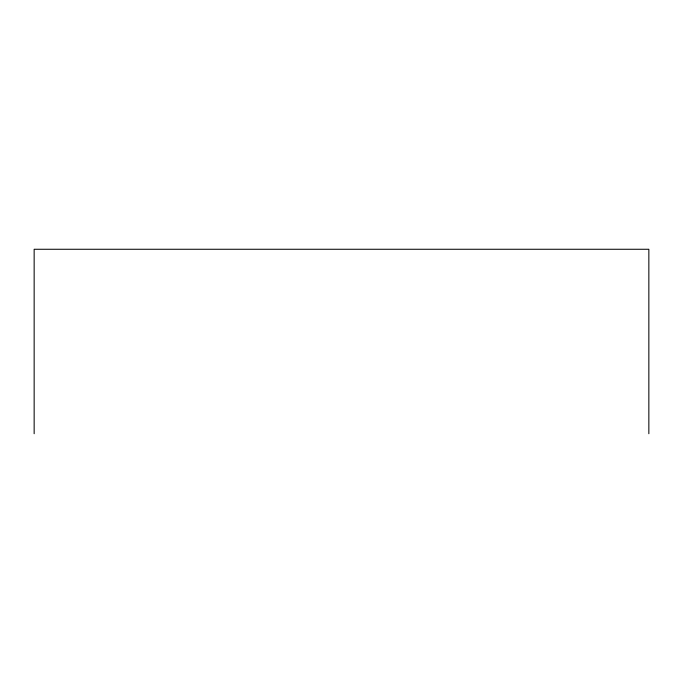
<?xml version="1.0" encoding="UTF-8"?>
<svg xmlns="http://www.w3.org/2000/svg" width="683" height="683" viewBox="0 0 683 683"><rect width="100%" height="100%" fill="white"/><g stroke="black" fill="none" stroke-linecap="round" stroke-linejoin="round"><path stroke-width="1.02" d="M648.85 433.731L648.85 249.269L34.15 249.269L34.15 433.731"/></g></svg>
